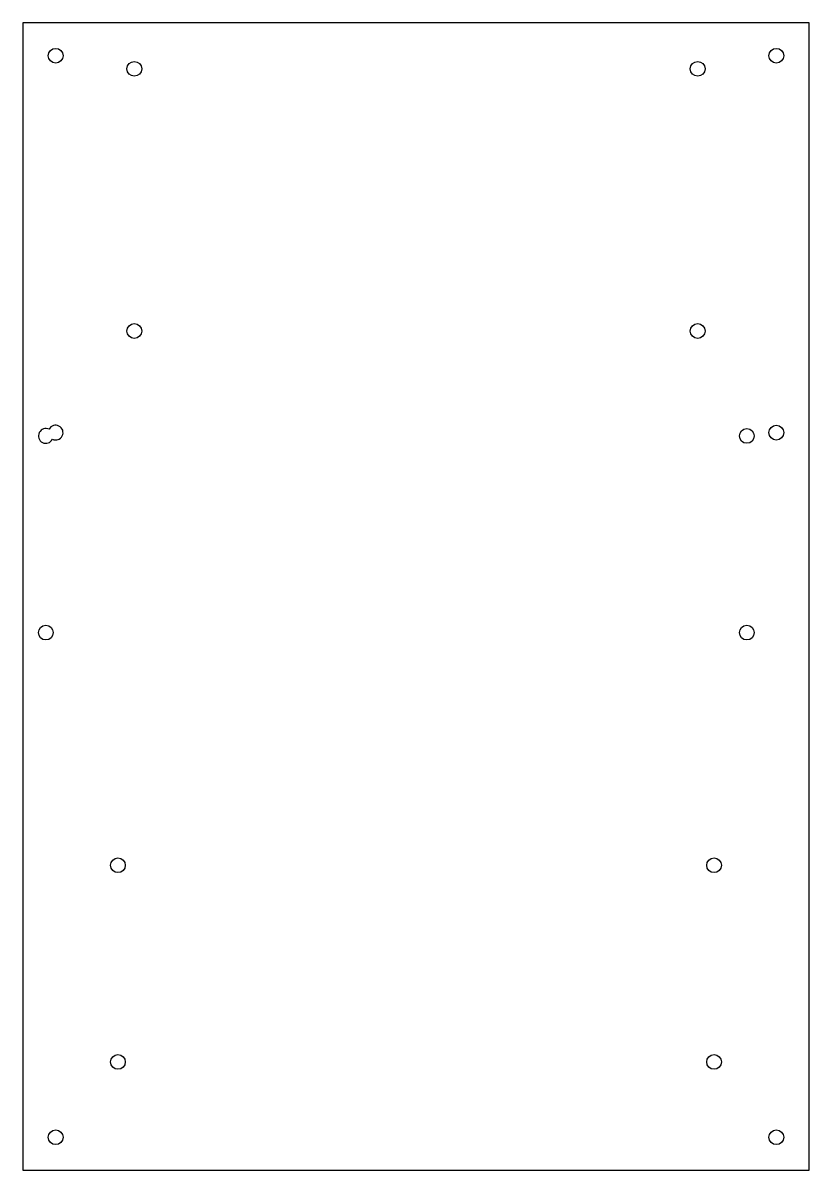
# Model space of a CAD drawing. Header units: millimetres. Extents: x -120 to 120, y -175 to 175.
import ezdxf

# ---------------------------------------------------------------- set-up
doc = ezdxf.new("R2010")
doc.units = ezdxf.units.MM

msp = doc.modelspace()

# ---------------------------------------------------------------- linework, layer by layer
for p, q in [((120, 175), (-120, 175)), ((-120, 175), (-120, -175)), ((120, -175), (120, 175)), ((-120, -175), (120, -175))]:
    msp.add_line(p, q)
for centre in [(-110, 165), (110, 165), (-86, 161), (86, 161), (-86, 81), (86, 81), (101, 49), (110, 50), (-113, -11), (101, -11), (-91, -82), (91, -82), (-91, -142), (91, -142), (-110, -165), (110, -165)]:
    msp.add_circle(centre, 2.25)
for centre, start, end in [((-113, 49), 63.7886, 333.0813), ((-110, 50), 243.7886, 513.0813)]:
    msp.add_arc(centre, 2.25, start, end)

doc.saveas('drawing.dxf')
